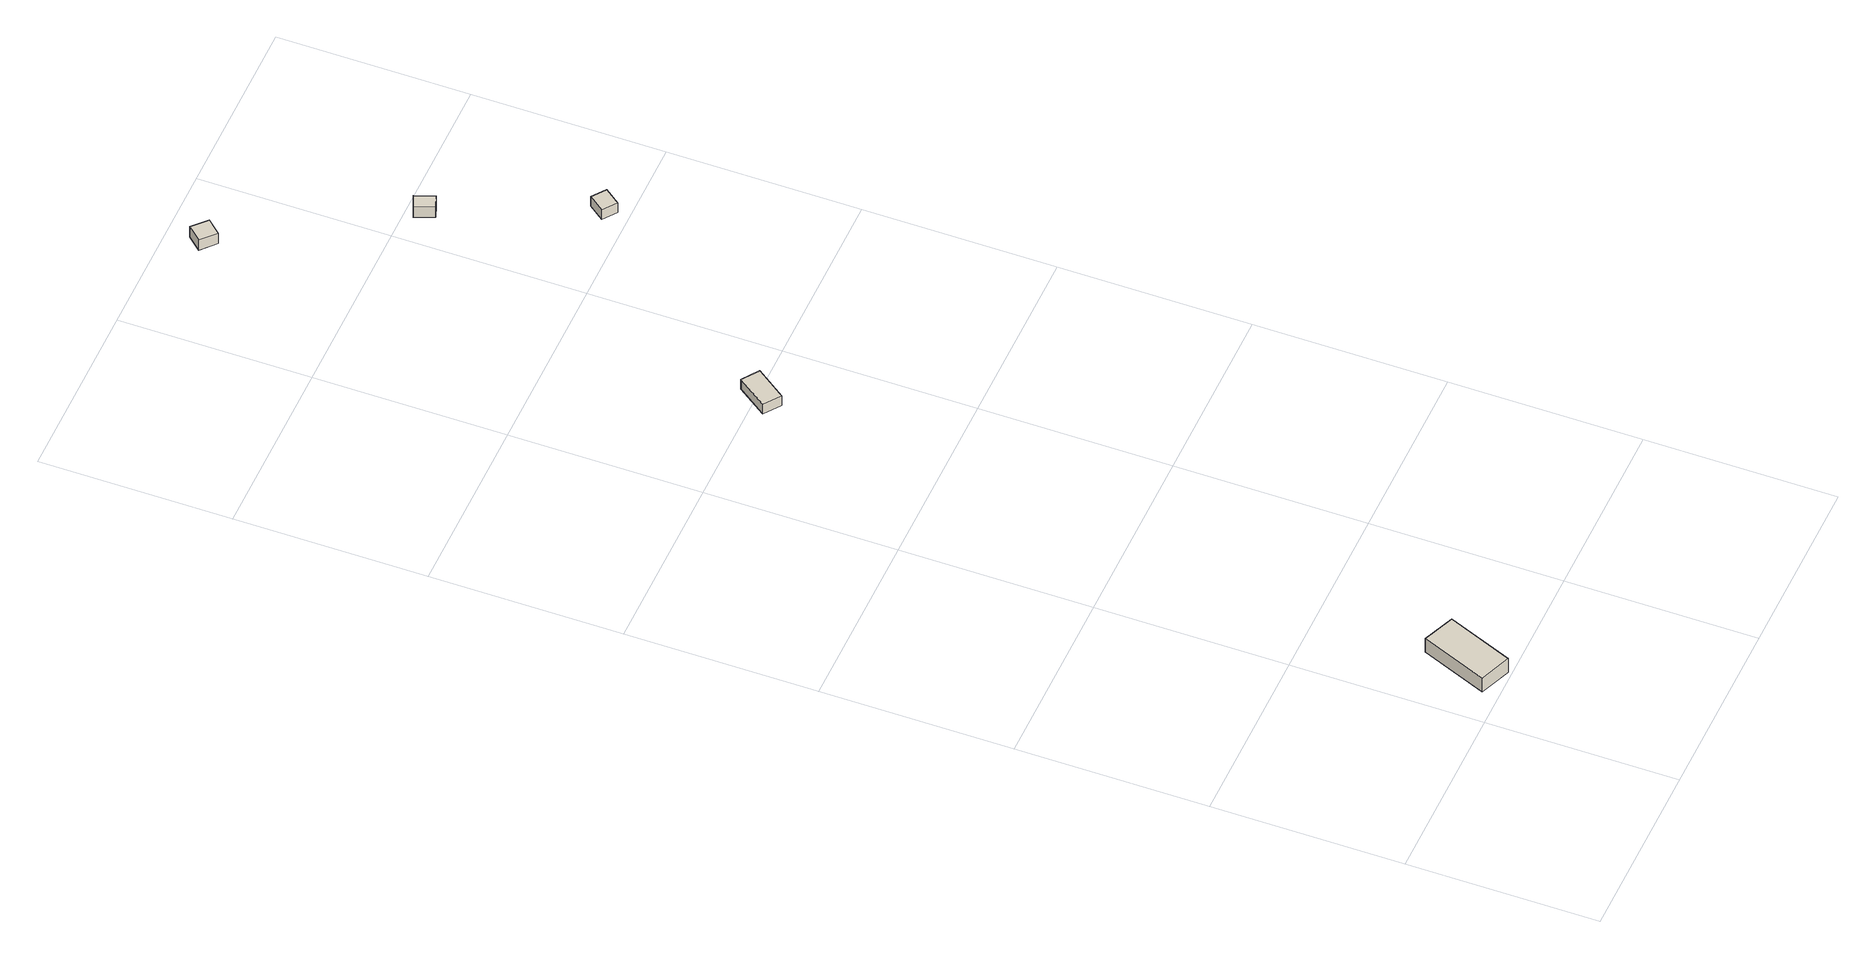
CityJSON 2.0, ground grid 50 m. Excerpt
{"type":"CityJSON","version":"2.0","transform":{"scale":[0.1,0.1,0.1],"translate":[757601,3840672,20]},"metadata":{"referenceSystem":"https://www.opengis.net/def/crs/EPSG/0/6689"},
"CityObjects":{
"building1":{"type":"Building","attributes":{"class":"3001","usage":"461","measuredHeight":5.9,"BuildingDetailAttribute.totalFloorArea":-9999,"BuildingDetailAttribute.buildingFootprintArea":-9999,"BuildingDetailAttribute.buildingStructureType":"611","BuildingDetailAttribute.buildingStructureOrgType":"28","BuildingDetailAttribute.orgUsage":"Null","BuildingDetailAttribute.surveyYear":"0001","BuildingIDAttribute.prefecture":"32","BuildingIDAttribute.city":"32204"},"geometry":[{"type":"Solid","lod":"1","boundaries":[[[[0,1,2,3]],[[2,4,5,3]],[[1,6,4,2]],[[0,7,6,1]],[[3,5,7,0]],[[4,6,7,5]]]]}]},
"building2":{"type":"Building","attributes":{"class":"3001","usage":"461","measuredHeight":4,"BuildingDetailAttribute.totalFloorArea":-9999,"BuildingDetailAttribute.buildingFootprintArea":-9999,"BuildingDetailAttribute.buildingStructureType":"611","BuildingDetailAttribute.buildingStructureOrgType":"28","BuildingDetailAttribute.orgUsage":"Null","BuildingDetailAttribute.surveyYear":"0001","BuildingIDAttribute.prefecture":"32","BuildingIDAttribute.city":"32204"},"geometry":[{"type":"Solid","lod":"1","boundaries":[[[[8,9,10,11]],[[10,12,13,11]],[[9,14,12,10]],[[8,15,14,9]],[[11,13,15,8]],[[12,14,15,13]]]]}]},
"building3":{"type":"Building","attributes":{"class":"3003","usage":"461","measuredHeight":3.9,"BuildingDetailAttribute.totalFloorArea":-9999,"BuildingDetailAttribute.buildingFootprintArea":-9999,"BuildingDetailAttribute.buildingStructureType":"611","BuildingDetailAttribute.buildingStructureOrgType":"28","BuildingDetailAttribute.orgUsage":"Null","BuildingDetailAttribute.surveyYear":"0001","BuildingIDAttribute.prefecture":"32","BuildingIDAttribute.city":"32204"},"geometry":[{"type":"Solid","lod":"1","boundaries":[[[[16,17,18,19]],[[18,20,21,19]],[[17,22,20,18]],[[16,23,22,17]],[[19,21,23,16]],[[20,22,23,21]]]]}]},
"building4":{"type":"Building","attributes":{"class":"3003","usage":"461","measuredHeight":3.8,"BuildingDetailAttribute.totalFloorArea":-9999,"BuildingDetailAttribute.buildingFootprintArea":-9999,"BuildingDetailAttribute.buildingStructureType":"611","BuildingDetailAttribute.buildingStructureOrgType":"28","BuildingDetailAttribute.orgUsage":"Null","BuildingDetailAttribute.surveyYear":"0001","BuildingIDAttribute.prefecture":"32","BuildingIDAttribute.city":"32204"},"geometry":[{"type":"Solid","lod":"1","boundaries":[[[[24,25,26,27]],[[26,28,29,27]],[[25,30,28,26]],[[24,31,30,25]],[[27,29,31,24]],[[28,30,31,29]]]]}]},
"building5":{"type":"Building","attributes":{"class":"3003","usage":"461","measuredHeight":3.5,"BuildingDetailAttribute.totalFloorArea":-9999,"BuildingDetailAttribute.buildingFootprintArea":-9999,"BuildingDetailAttribute.buildingStructureType":"611","BuildingDetailAttribute.buildingStructureOrgType":"28","BuildingDetailAttribute.orgUsage":"Null","BuildingDetailAttribute.surveyYear":"0001","BuildingIDAttribute.prefecture":"32","BuildingIDAttribute.city":"32204"},"geometry":[{"type":"Solid","lod":"1","boundaries":[[[[32,33,34,35]],[[34,36,37,35]],[[33,38,36,34]],[[32,39,38,33]],[[35,37,39,32]],[[36,38,39,37]]]]}]}
},
"vertices":[
[175,10,10],[92,43,10],[162,217,10],[245,183,10],[162,217,57],[245,183,57],[92,43,57],[175,10,57],
[73,1828,308],[30,1859,308],[87,1938,308],[130,1907,308],[87,1938,341],[130,1907,341],[30,1859,341],[73,1828,341],
[43,3331,323],[81,3296,323],[48,3260,323],[10,3295,323],[48,3260,358],[10,3295,358],[81,3296,358],[43,3331,358],
[320,2872,302],[354,2885,302],[374,2835,302],[340,2822,302],[374,2835,338],[340,2822,338],[354,2885,338],[320,2872,338],
[510,2495,305],[546,2468,305],[515,2427,305],[479,2454,305],[515,2427,337],[479,2454,337],[546,2468,337],[510,2495,337]
]}
